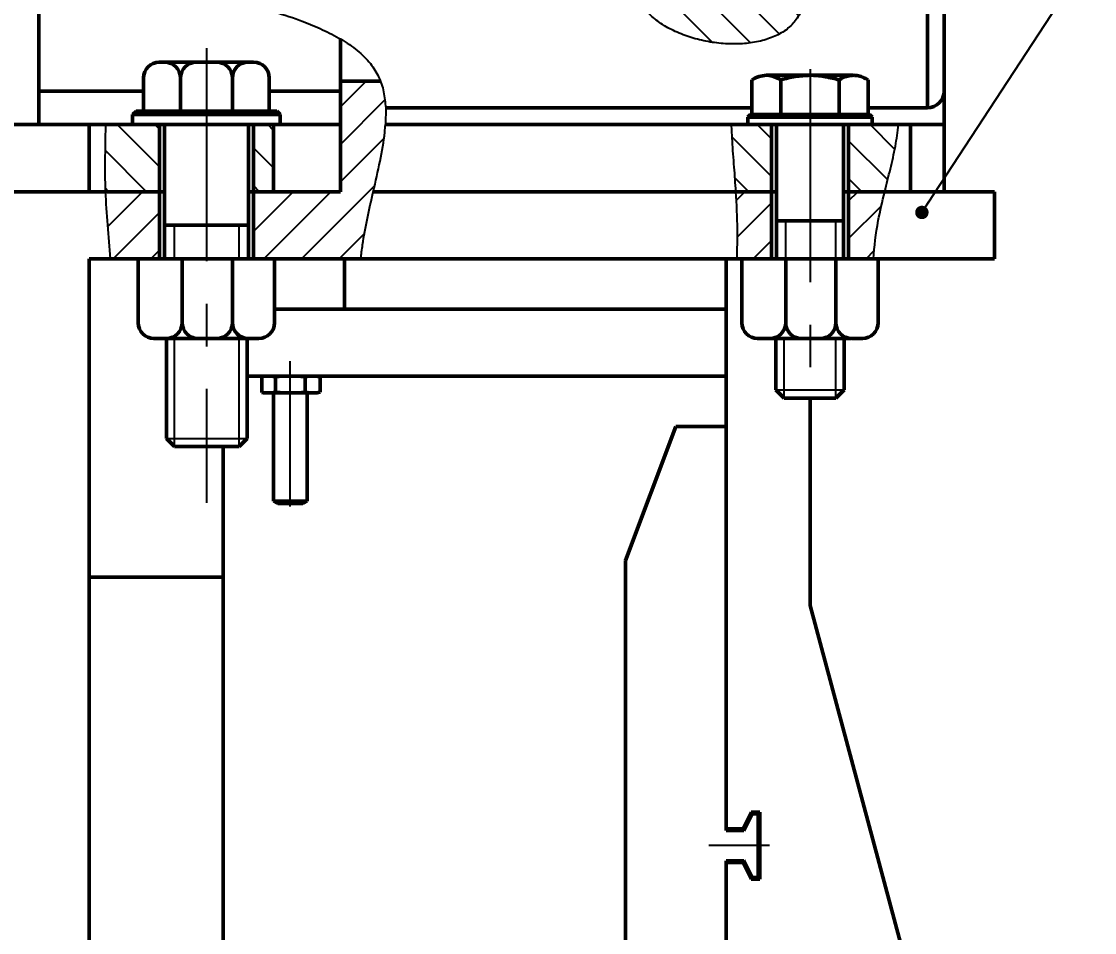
# Model space of a CAD drawing. Header units: millimetres. Extents: x 0 to 1189, y 0 to 841.
# Drawn here: x 845.8 to 909.8, y 604.5 to 658.9 of the extents above; entities that cross this region are included whole.
import ezdxf

# ---------------------------------------------------------------- set-up
doc = ezdxf.new("R2010")
doc.units = ezdxf.units.MM
doc.header["$PDSIZE"] = -1
doc.linetypes.add('CENTERX2', pattern=[20.32, 12.7, -2.54, 2.54, -2.54])
for name, color, linetype in [('中心线', 1, 'CENTERX2'), ('剖面线', 6, 'Continuous'), ('尺寸线', 3, 'Continuous'), ('符号', 4, 'Continuous')]:
    doc.layers.add(name, color=color, linetype=linetype)
doc.layers.add('粗实线', color=255, linetype='Continuous', lineweight=50)
doc.dimstyles.new('SLDDIMSTYLE1', dxfattribs={"dimtxt": 0.18, "dimasz": 0.8, "dimexe": 0, "dimexo": 0.0625, "dimgap": 0, "dimtad": 0, "dimtih": 1, "dimtoh": 1, "dimdec": 0, "dimrnd": 1e-09, "dimzin": 0, "dimdsep": 46, "dimtxsty": 'Standard', "dimblk1": 'DOT', "dimblk2": 'DOT', "dimsah": 1, "dimcen": 0.09, "dimadec": 0, "dimazin": 0, "dimtfac": 0.8, "dimtdec": 0, "dimtofl": 0, "dimtmove": 0, "dimatfit": 3, "dimldrblk": 'DOT', "dimfxl": 0, "dimfrac": 2, "dimtolj": 1, "dimtzin": 0, "dimarcsym": 0})
doc.dimstyles.new('副本 ISO-25', dxfattribs={"dimscale": 2, "dimtxt": 2.5, "dimasz": 2.5, "dimexe": 1, "dimexo": 0, "dimtad": 1, "dimtoh": 1, "dimlfac": 5, "dimdsep": 46, "dimtxsty": 'Standard', "dimcen": 2.5, "dimclrd": 3, "dimclre": 3, "dimadec": 0, "dimazin": 0, "dimtfac": 1, "dimtmove": 0, "dimatfit": 3, "dimfxl": 0, "dimarcsym": 0})

# ---------------------------------------------------------------- blocks, each defined once
blk = doc.blocks.new('_Dot')
at = {"color": 0, "linetype": 'ByBlock', "lineweight": -2}
blk.add_line((-0.5, 0), (-1, 0), dxfattribs=at)
at = {"color": 0, "linetype": 'ByBlock', "const_width": 0.5}
blk.add_lwpolyline([(-0.25, 0, 1), (0.25, 0, 1)], format="xyb", close=True, dxfattribs=at)
blk = doc.blocks.new('*D172')
at = {"layer": 'Defpoints', "color": 0}
for p in [(876.316, 748.831), (957.81, 554.707), (1044.125, 554.707)]:
    blk.add_point(p, dxfattribs=at)
at = {"layer": '尺寸线', "color": 3, "lineweight": -2}
for p, q in [((876.316, 748.831), (1046.125, 748.831)), ((1044.125, 743.831), (1044.125, 559.707)), ((957.81, 554.707), (1046.125, 554.707))]:
    blk.add_line(p, q, dxfattribs=at)
at = {"layer": '尺寸线', "color": 3}
for points in [[(1043.292, 743.831), (1044.959, 743.831), (1044.125, 748.831)], [(1043.292, 559.707), (1044.959, 559.707), (1044.125, 554.707)]]:
    blk.add_solid(points, dxfattribs=at)
at = {"layer": '尺寸线', "color": 0, "insert": (1040.375, 651.769), "char_height": 5, "attachment_point": 5, "rotation": 90}
blk.add_mtext('970', dxfattribs=at)

msp = doc.modelspace()

# ---------------------------------------------------------------- hatches: boundary and pattern name
at = {"layer": '剖面线'}
h = msp.add_hatch(dxfattribs=at)
h.set_pattern_fill('ANSI31', color=256, angle=90, style=0)
edge = h.paths.add_edge_path(flags=0)
edge.add_spline(control_points=[(880.9102, 677.5006), (880.6667, 676.2948), (880.0976, 672.6711), (881.5778, 666.6653), (881.4214, 657.661), (893.4977, 656.5794), (892.2627, 667.7122), (892.7627, 673.6897), (893.2769, 677.5006)], knot_values=[0.4254228, 0.4254228, 0.4254228, 0.4254228, 0.4573215, 0.5219389, 0.588289, 0.6597306, 0.7192355, 0.8232822, 0.8232822, 0.8232822, 0.8232822], weights=[1, 1, 1, 1, 1, 1, 1, 1, 1], degree=3, periodic=0)
edge.add_spline(control_points=[(893.2769, 677.5006), (892.7627, 673.6897), (892.2627, 667.7122), (893.4977, 656.5794), (881.4214, 657.661), (881.5778, 666.6653), (880.0976, 672.6711), (880.6667, 676.2948), (880.9102, 677.5006)], knot_values=[0.1767178, 0.1767178, 0.1767178, 0.1767178, 0.2807645, 0.3402694, 0.411711, 0.4780611, 0.5426785, 0.5745772, 0.5745772, 0.5745772, 0.5745772], weights=[1, 1, 1, 1, 1, 1, 1, 1, 1], degree=3, periodic=0)
h = msp.add_hatch(dxfattribs=at)
h.set_pattern_fill('ANSI31', color=256, scale=0.5, angle=90)
edge = h.paths.add_edge_path()
edge.add_spline(control_points=[(880.9102, 677.5006), (880.8037, 676.9399), (880.5924, 675.8277), (880.4228, 674.1444), (880.4566, 672.4617), (880.6429, 670.7785), (880.8869, 669.1673), (881.1212, 667.6103), (881.2957, 666.1027), (881.4115, 664.5715), (881.5736, 663.0584), (881.8352, 661.7791), (882.2053, 660.7606), (882.6287, 659.9832), (883.195, 659.2877), (883.9198, 658.7048), (884.7731, 658.2363), (885.7205, 657.8783), (886.7263, 657.635), (887.7542, 657.5106), (888.7676, 657.5097), (889.7307, 657.6369), (890.608, 657.8991), (891.3679, 658.3042), (891.9653, 658.8764), (892.3959, 659.6333), (892.6633, 660.5526), (892.7887, 661.6118), (892.8093, 662.8525), (892.7426, 664.2403), (892.6518, 665.736), (892.5948, 667.5292), (892.5967, 669.5846), (892.6942, 671.8919), (892.8722, 674.1251), (893.0774, 675.9863), (893.2249, 677.1056), (893.2769, 677.5006)], knot_values=[0, 0, 0, 0, 0.0364042, 0.0722115, 0.1077075, 0.1435553, 0.1801904, 0.2116729, 0.2440068, 0.2769898, 0.3096359, 0.3410732, 0.3600031, 0.3785812, 0.3972861, 0.4168377, 0.4375356, 0.4591477, 0.4812668, 0.5034045, 0.5250554, 0.5457572, 0.5651686, 0.583192, 0.6001822, 0.6171905, 0.6381419, 0.6608319, 0.6850653, 0.7172326, 0.7494552, 0.7806683, 0.8316821, 0.880553, 0.9279682, 0.9745833, 1, 1, 1, 1], degree=3, periodic=0)
edge.add_line((893.2769, 677.5006), (891.3564, 677.5006))
edge.add_line((891.3564, 677.5006), (890.7614, 677.5006))
edge.add_line((890.7614, 677.5006), (890.7564, 677.4956))
edge.add_line((890.7564, 677.4956), (890.7564, 672.0666))
edge.add_line((890.7564, 672.0666), (890.1964, 671.5066))
edge.add_line((890.1964, 671.5066), (890.1964, 667.3744))
edge.add_line((890.1964, 667.3744), (887.7564, 665.9083))
edge.add_line((887.7564, 665.9083), (885.3164, 667.3744))
edge.add_line((885.3164, 667.3744), (885.3164, 671.5066))
edge.add_line((885.3164, 671.5066), (884.7564, 672.0666))
edge.add_line((884.7564, 672.0666), (884.7564, 677.4956))
edge.add_line((884.7564, 677.4956), (884.7514, 677.5006))
edge.add_line((884.7514, 677.5006), (880.9102, 677.5006))
h = msp.add_hatch(dxfattribs=at)
h.set_pattern_fill('ANSI31', color=256, angle=90, style=0)
edge = h.paths.add_edge_path(flags=0)
edge.add_spline(control_points=[(866.7631, 648.7066), (867.0858, 650.1071), (867.4023, 651.4647), (867.4882, 652.7066)], knot_values=[0.4554944, 0.4554944, 0.4554944, 0.4554944, 0.5059265, 0.5059265, 0.5059265, 0.5059265], weights=[1, 1, 1, 1], degree=3, periodic=0)
edge.add_spline(control_points=[(867.4882, 652.7066), (867.5112, 653.0395), (867.5184, 653.3734), (867.5018, 653.7066)], knot_values=[0, 0, 0, 0, 0.0070615, 0.0070615, 0.0070615, 0.0070615], weights=[1, 1, 1, 1], degree=3, periodic=0)
edge.add_spline(control_points=[(867.5018, 653.7066), (867.4559, 654.6236), (866.7793, 657.1321), (861.6852, 659.3788), (857.7793, 660.1803), (854.7465, 660.544), (853.8104, 660.5298)], knot_values=[0.5198415, 0.5198415, 0.5198415, 0.5198415, 0.5592851, 0.6384909, 0.7047097, 0.7386614, 0.7386614, 0.7386614, 0.7386614], weights=[1, 1, 1, 1, 1, 1, 1], degree=3, periodic=0)
edge.add_spline(control_points=[(853.8104, 660.5298), (853.6988, 660.5281), (853.5857, 660.5243), (853.4805, 660.5187), (853.3753, 660.5131), (853.275, 660.5055), (853.1879, 660.4973), (853.1004, 660.4891), (853.0238, 660.48), (852.9642, 660.4722), (852.9044, 660.4644), (852.8601, 660.4576), (852.8352, 660.4538), (852.8188, 660.4512), (852.8104, 660.4499), (852.8104, 660.4499)], knot_values=[0, 0, 0, 0, 0.0016742, 0.0016742, 0.0016742, 0.0033479, 0.0033479, 0.0033479, 0.0050291, 0.0050291, 0.0050291, 0.0067174, 0.0067174, 0.0067174, 0.0078227, 0.0078227, 0.0078227, 0.0078227], weights=[1, 1, 1, 1, 1, 1, 1, 1, 1, 1, 1, 1, 1, 1, 1, 1], degree=3, periodic=0)
edge.add_spline(control_points=[(852.8104, 660.4499), (852.8104, 660.4499), (852.8295, 660.453), (852.866, 660.4585), (852.9025, 660.4639), (852.9574, 660.4717), (853.0261, 660.48), (853.0955, 660.4883), (853.1808, 660.4973), (853.2752, 660.505), (853.37, 660.5127), (853.4766, 660.5192), (853.5862, 660.5237), (853.6595, 660.5266), (853.7352, 660.5287), (853.8104, 660.5298)], knot_values=[0, 0, 0, 0, 0.0016677, 0.0016677, 0.0016677, 0.0033345, 0.0033345, 0.0033345, 0.0050147, 0.0050147, 0.0050147, 0.0067027, 0.0067027, 0.0067027, 0.0078225, 0.0078225, 0.0078225, 0.0078225], weights=[1, 1, 1, 1, 1, 1, 1, 1, 1, 1, 1, 1, 1, 1, 1, 1], degree=3, periodic=0)
edge.add_spline(control_points=[(853.8104, 660.5298), (854.7465, 660.544), (857.7793, 660.1803), (861.6852, 659.3788), (866.7793, 657.1321), (867.4559, 654.6236), (867.5018, 653.7066)], knot_values=[0.2613386, 0.2613386, 0.2613386, 0.2613386, 0.2952903, 0.3615091, 0.4407149, 0.4801585, 0.4801585, 0.4801585, 0.4801585], weights=[1, 1, 1, 1, 1, 1, 1], degree=3, periodic=0)
edge.add_spline(control_points=[(867.5018, 653.7066), (867.5184, 653.3734), (867.5112, 653.0395), (867.4882, 652.7066)], knot_values=[0.0071788, 0.0071788, 0.0071788, 0.0071788, 0.0142403, 0.0142403, 0.0142403, 0.0142403], weights=[1, 1, 1, 1], degree=3, periodic=0)
edge.add_spline(control_points=[(867.4882, 652.7066), (867.4023, 651.4647), (867.0858, 650.1071), (866.7631, 648.7066)], knot_values=[0.4940735, 0.4940735, 0.4940735, 0.4940735, 0.5445056, 0.5445056, 0.5445056, 0.5445056], weights=[1, 1, 1, 1], degree=3, periodic=0)
h = msp.add_hatch(dxfattribs=at)
h.set_pattern_fill('ANSI31', color=256, angle=3e-322, style=0)
edge = h.paths.add_edge_path(flags=0)
edge.add_spline(control_points=[(867.189, 655.2962), (868.1699, 652.7329), (866.5249, 648.8176), (866.0506, 644.9836), (866.0211, 644.7066)], knot_values=[0.4558992, 0.4558992, 0.4558992, 0.4558992, 0.58202, 0.591875, 0.591875, 0.591875, 0.591875], weights=[1, 1, 1, 1, 1], degree=3, periodic=0)
edge.add_spline(control_points=[(866.0211, 644.7066), (866.0506, 644.9836), (866.5778, 649.2458), (869.0073, 654.615), (865.5909, 657.3478), (864.8104, 657.8089)], knot_values=[0.408125, 0.408125, 0.408125, 0.408125, 0.41798, 0.5592851, 0.5941646, 0.5941646, 0.5941646, 0.5941646], weights=[1, 1, 1, 1, 1, 1], degree=3, periodic=0)
edge.add_spline(control_points=[(864.8104, 657.8089), (865.5909, 657.3478), (866.5617, 656.5713), (867.0709, 655.6048), (867.189, 655.2962)], knot_values=[0.4058354, 0.4058354, 0.4058354, 0.4058354, 0.4407149, 0.4558992, 0.4558992, 0.4558992, 0.4558992], weights=[1, 1, 1, 1, 1], degree=3, periodic=0)
h = msp.add_hatch(dxfattribs=at)
h.set_pattern_fill('ANSI31', color=256, scale=0.5, angle=3e-322, style=0)
edge = h.paths.add_edge_path()
edge.add_line((867.189, 655.2962), (864.8104, 655.2962))
edge.add_line((864.8104, 655.2962), (864.8104, 648.7066))
edge.add_line((864.8104, 648.7066), (859.6104, 648.7066))
edge.add_line((859.6104, 648.7066), (859.6104, 644.7066))
edge.add_line((859.6104, 644.7066), (866.0211, 644.7066))
edge.add_spline(control_points=[(866.0211, 644.7066), (866.0506, 644.9836), (866.5249, 648.8176), (868.1699, 652.7329), (867.189, 655.2962)], knot_values=[0.408125, 0.408125, 0.408125, 0.408125, 0.41798, 0.5441008, 0.5441008, 0.5441008, 0.5441008], weights=[1, 1, 1, 1, 1], degree=3, periodic=0)
h = msp.add_hatch(dxfattribs=at)
h.set_pattern_fill('ANSI31', color=256, style=0)
h.paths.add_polyline_path([(854.3104, 652.7066), (854.3104, 653.5066), (852.6104, 653.5066), (852.4104, 653.3066), (852.4104, 652.7066)], flags=0)
h = msp.add_hatch(dxfattribs=at)
h.set_pattern_fill('ANSI31', color=256, style=0)
h.paths.add_polyline_path([(890.7104, 652.7066), (890.7104, 653.3066), (889.2604, 653.3066), (889.1104, 653.1566), (889.1104, 652.7066)], flags=0)
h = msp.add_hatch(dxfattribs=at)
h.set_pattern_fill('ANSI31', color=256, scale=0.5, angle=90, style=0)
edge = h.paths.add_edge_path()
edge.add_line((850.7803, 648.7066), (854.0104, 648.7066))
edge.add_line((854.0104, 648.7066), (854.0104, 652.7066))
edge.add_line((854.0104, 652.7066), (850.7866, 652.7066))
edge.add_spline(control_points=[(850.7866, 652.7066), (850.7851, 651.8298), (850.7301, 650.5324), (850.7605, 649.1969), (850.7803, 648.7066)], knot_values=[0.8703909, 0.8703909, 0.8703909, 0.8703909, 0.9050001, 0.924824, 0.924824, 0.924824, 0.924824], weights=[1, 1, 1, 1, 1], degree=3, periodic=0)
h = msp.add_hatch(dxfattribs=at)
h.set_pattern_fill('ANSI31', color=256, angle=90, style=0)
edge = h.paths.add_edge_path(flags=0)
edge.add_spline(control_points=[(850.7803, 648.7066), (850.7605, 649.1969), (850.7301, 650.5324), (850.7851, 651.8298), (850.7866, 652.7066)], knot_values=[0.075176, 0.075176, 0.075176, 0.075176, 0.0949999, 0.1296091, 0.1296091, 0.1296091, 0.1296091], weights=[1, 1, 1, 1, 1], degree=3, periodic=0)
edge.add_spline(control_points=[(850.7866, 652.7066), (850.7851, 651.8298), (850.7301, 650.5324), (850.7605, 649.1969), (850.7803, 648.7066)], knot_values=[0.8703909, 0.8703909, 0.8703909, 0.8703909, 0.9050001, 0.924824, 0.924824, 0.924824, 0.924824], weights=[1, 1, 1, 1, 1], degree=3, periodic=0)
h = msp.add_hatch(dxfattribs=at)
h.set_pattern_fill('ANSI31', color=256, scale=0.5, angle=90, style=0)
h.paths.add_polyline_path([(859.6104, 648.7066), (860.8104, 648.7066), (860.8104, 652.7066), (859.6104, 652.7066)])
h = msp.add_hatch(dxfattribs=at)
h.set_pattern_fill('ANSI31', color=256, scale=0.5, angle=90, style=0)
edge = h.paths.add_edge_path()
edge.add_spline(control_points=[(888.1093, 652.7066), (888.1243, 652.2338), (888.2204, 650.7957), (888.3219, 649.5298), (888.3737, 648.7066)], knot_values=[0.3907976, 0.3907976, 0.3907976, 0.3907976, 0.4133912, 0.4592219, 0.4592219, 0.4592219, 0.4592219], weights=[1, 1, 1, 1, 1], degree=3, periodic=0)
edge.add_line((888.3737, 648.7066), (890.5104, 648.7066))
edge.add_line((890.5104, 648.7066), (890.5104, 652.7066))
edge.add_line((890.5104, 652.7066), (888.1093, 652.7066))
h = msp.add_hatch(dxfattribs=at)
h.set_pattern_fill('ANSI31', color=256, angle=90, style=0)
edge = h.paths.add_edge_path(flags=0)
edge.add_spline(control_points=[(888.1093, 652.7066), (888.1243, 652.2338), (888.2204, 650.7957), (888.3219, 649.5298), (888.3737, 648.7066)], knot_values=[0.3907976, 0.3907976, 0.3907976, 0.3907976, 0.4133912, 0.4592219, 0.4592219, 0.4592219, 0.4592219], weights=[1, 1, 1, 1, 1], degree=3, periodic=0)
edge.add_spline(control_points=[(888.3737, 648.7066), (888.3219, 649.5298), (888.2204, 650.7957), (888.1243, 652.2338), (888.1093, 652.7066)], knot_values=[0.5407781, 0.5407781, 0.5407781, 0.5407781, 0.5866088, 0.6092024, 0.6092024, 0.6092024, 0.6092024], weights=[1, 1, 1, 1, 1], degree=3, periodic=0)
h = msp.add_hatch(dxfattribs=at)
h.set_pattern_fill('ANSI31', color=256, scale=0.5, angle=90, style=0)
edge = h.paths.add_edge_path()
edge.add_spline(control_points=[(897.2692, 648.7066), (897.6012, 650.0559), (897.9748, 651.457), (898.0972, 652.7066)], knot_values=[0.0287443, 0.0287443, 0.0287443, 0.0287443, 0.0944884, 0.0944884, 0.0944884, 0.0944884], weights=[1, 1, 1, 1], degree=3, periodic=0)
edge.add_line((898.0972, 652.7066), (895.1104, 652.7066))
edge.add_line((895.1104, 652.7066), (895.1104, 648.7066))
edge.add_line((895.1104, 648.7066), (897.2692, 648.7066))
h = msp.add_hatch(dxfattribs=at)
h.set_pattern_fill('ANSI31', color=256, angle=90, style=0)
edge = h.paths.add_edge_path(flags=0)
edge.add_spline(control_points=[(898.0972, 652.7066), (897.9748, 651.457), (897.6012, 650.0559), (897.2692, 648.7066)], knot_values=[0.9055116, 0.9055116, 0.9055116, 0.9055116, 0.9712557, 0.9712557, 0.9712557, 0.9712557], weights=[1, 1, 1, 1], degree=3, periodic=0)
edge.add_spline(control_points=[(897.2692, 648.7066), (897.6012, 650.0559), (897.9748, 651.457), (898.0972, 652.7066)], knot_values=[0.0287443, 0.0287443, 0.0287443, 0.0287443, 0.0944884, 0.0944884, 0.0944884, 0.0944884], weights=[1, 1, 1, 1], degree=3, periodic=0)
h = msp.add_hatch(dxfattribs=at)
h.set_pattern_fill('ANSI31', color=256, angle=3e-322, style=0)
edge = h.paths.add_edge_path(flags=0)
edge.add_spline(control_points=[(850.7803, 648.7066), (850.8332, 647.3941), (850.9485, 646.0535), (851.0761, 644.7066)], knot_values=[0.924824, 0.924824, 0.924824, 0.924824, 0.9778885, 0.9778885, 0.9778885, 0.9778885], weights=[1, 1, 1, 1], degree=3, periodic=0)
edge.add_spline(control_points=[(851.0761, 644.7066), (850.9485, 646.0535), (850.8332, 647.3941), (850.7803, 648.7066)], knot_values=[0.0221115, 0.0221115, 0.0221115, 0.0221115, 0.075176, 0.075176, 0.075176, 0.075176], weights=[1, 1, 1, 1], degree=3, periodic=0)
h = msp.add_hatch(dxfattribs=at)
h.set_pattern_fill('ANSI31', color=256, scale=0.5, angle=3e-322, style=0)
edge = h.paths.add_edge_path()
edge.add_spline(control_points=[(850.7803, 648.7066), (850.8332, 647.3941), (850.9485, 646.0535), (851.0761, 644.7066)], knot_values=[0.924824, 0.924824, 0.924824, 0.924824, 0.9778885, 0.9778885, 0.9778885, 0.9778885], weights=[1, 1, 1, 1], degree=3, periodic=0)
edge.add_line((851.0761, 644.7066), (854.0104, 644.7066))
edge.add_line((854.0104, 644.7066), (854.0104, 648.7066))
edge.add_line((854.0104, 648.7066), (850.7803, 648.7066))
h = msp.add_hatch(dxfattribs=at)
h.set_pattern_fill('ANSI31', color=256, style=0)
edge = h.paths.add_edge_path(flags=0)
edge.add_spline(control_points=[(851.0761, 644.7066), (850.9485, 646.0535), (850.8332, 647.3941), (850.7803, 648.7066)], knot_values=[0.0221115, 0.0221115, 0.0221115, 0.0221115, 0.075176, 0.075176, 0.075176, 0.075176], weights=[1, 1, 1, 1], degree=3, periodic=0)
edge.add_spline(control_points=[(850.7803, 648.7066), (850.8332, 647.3941), (850.9485, 646.0535), (851.0761, 644.7066)], knot_values=[0.924824, 0.924824, 0.924824, 0.924824, 0.9778885, 0.9778885, 0.9778885, 0.9778885], weights=[1, 1, 1, 1], degree=3, periodic=0)
h = msp.add_hatch(dxfattribs=at)
h.set_pattern_fill('ANSI31', color=256, style=0)
edge = h.paths.add_edge_path(flags=0)
edge.add_spline(control_points=[(866.0211, 644.7066), (866.0506, 644.9836), (866.2159, 646.3193), (866.5231, 647.6648), (866.7631, 648.7066)], knot_values=[0.408125, 0.408125, 0.408125, 0.408125, 0.41798, 0.4554944, 0.4554944, 0.4554944, 0.4554944], weights=[1, 1, 1, 1, 1], degree=3, periodic=0)
edge.add_spline(control_points=[(866.7631, 648.7066), (866.5231, 647.6648), (866.2159, 646.3193), (866.0506, 644.9836), (866.0211, 644.7066)], knot_values=[0.5445056, 0.5445056, 0.5445056, 0.5445056, 0.58202, 0.591875, 0.591875, 0.591875, 0.591875], weights=[1, 1, 1, 1, 1], degree=3, periodic=0)
h = msp.add_hatch(dxfattribs=at)
h.set_pattern_fill('ANSI31', color=256, scale=0.5, style=0)
edge = h.paths.add_edge_path()
edge.add_spline(control_points=[(888.3737, 648.7066), (888.4219, 647.9427), (888.4816, 646.6479), (888.4542, 645.2901), (888.4467, 644.7066)], knot_values=[0.4592219, 0.4592219, 0.4592219, 0.4592219, 0.5017492, 0.5333647, 0.5333647, 0.5333647, 0.5333647], weights=[1, 1, 1, 1, 1], degree=3, periodic=0)
edge.add_line((888.4467, 644.7066), (890.5104, 644.7066))
edge.add_line((890.5104, 644.7066), (890.5104, 648.7066))
edge.add_line((890.5104, 648.7066), (888.3737, 648.7066))
h = msp.add_hatch(dxfattribs=at)
h.set_pattern_fill('ANSI31', color=256, style=0)
edge = h.paths.add_edge_path(flags=0)
edge.add_spline(control_points=[(888.3737, 648.7066), (888.4219, 647.9427), (888.4816, 646.6479), (888.4542, 645.2901), (888.4467, 644.7066)], knot_values=[0.4592219, 0.4592219, 0.4592219, 0.4592219, 0.5017492, 0.5333647, 0.5333647, 0.5333647, 0.5333647], weights=[1, 1, 1, 1, 1], degree=3, periodic=0)
edge.add_spline(control_points=[(888.4467, 644.7066), (888.4542, 645.2901), (888.4816, 646.6479), (888.4219, 647.9427), (888.3737, 648.7066)], knot_values=[0.4666353, 0.4666353, 0.4666353, 0.4666353, 0.4982508, 0.5407781, 0.5407781, 0.5407781, 0.5407781], weights=[1, 1, 1, 1, 1], degree=3, periodic=0)
h = msp.add_hatch(dxfattribs=at)
h.set_pattern_fill('ANSI31', color=256, scale=0.5, style=0)
edge = h.paths.add_edge_path()
edge.add_spline(control_points=[(896.5993, 644.7066), (896.6461, 645.4371), (896.788, 646.6963), (897.124, 648.1166), (897.2692, 648.7066)], knot_values=[0.9583605, 0.9583605, 0.9583605, 0.9583605, 1, 1.0287443, 1.0287443, 1.0287443, 1.0287443], weights=[1, 1, 1, 1, 1], degree=3, periodic=0)
edge.add_line((897.2692, 648.7066), (895.1104, 648.7066))
edge.add_line((895.1104, 648.7066), (895.1104, 644.7066))
edge.add_line((895.1104, 644.7066), (896.5993, 644.7066))
h = msp.add_hatch(dxfattribs=at)
h.set_pattern_fill('ANSI31', color=256, style=0)
edge = h.paths.add_edge_path(flags=0)
edge.add_spline(control_points=[(897.2692, 648.7066), (897.124, 648.1166), (896.788, 646.6963), (896.6461, 645.4371), (896.5993, 644.7066)], knot_values=[0.9712557, 0.9712557, 0.9712557, 0.9712557, 1, 1.0416395, 1.0416395, 1.0416395, 1.0416395], weights=[1, 1, 1, 1, 1], degree=3, periodic=0)
edge.add_spline(control_points=[(896.5993, 644.7066), (896.6461, 645.4371), (896.788, 646.6963), (897.124, 648.1166), (897.2692, 648.7066)], knot_values=[0.9583605, 0.9583605, 0.9583605, 0.9583605, 1, 1.0287443, 1.0287443, 1.0287443, 1.0287443], weights=[1, 1, 1, 1, 1], degree=3, periodic=0)

# ---------------------------------------------------------------- linework, layer by layer
for p, q in [((867.5018, 653.7066), (867.4882, 652.7066)), ((854.9154, 644.7066), (854.9154, 646.7066)), ((858.7554, 644.7066), (858.7554, 646.7066)), ((891.3596, 644.7066), (891.3596, 646.9669)), ((894.3596, 644.7066), (894.3596, 646.9669)), ((854.9154, 633.5066), (854.9154, 639.9566)), ((858.7554, 633.5066), (858.7554, 639.9566)), ((891.2704, 636.3942), (891.2704, 639.9566)), ((894.3504, 636.3942), (894.3481, 639.9566)), ((890.7704, 636.8942), (894.8504, 636.8942)), ((854.4354, 633.9866), (859.2354, 633.9866))]:
    msp.add_line(p, q)
for points, knots in [([(893.2769, 677.5006), (893.2249, 677.1056), (893.0774, 675.9863), (892.8722, 674.1251), (892.6942, 671.8919), (892.5967, 669.5846), (892.5948, 667.5292), (892.6518, 665.736), (892.7426, 664.2403), (892.8093, 662.8525), (892.7887, 661.6118), (892.6633, 660.5526), (892.3959, 659.6333), (891.9653, 658.8764), (891.3679, 658.3042), (890.608, 657.8991), (889.7307, 657.6369), (888.7676, 657.5097), (887.7542, 657.5106), (886.7263, 657.635), (885.7205, 657.8783), (884.7731, 658.2363), (883.9198, 658.7048), (883.195, 659.2877), (882.6287, 659.9832), (882.2053, 660.7606), (881.8352, 661.7791), (881.5736, 663.0584), (881.4115, 664.5715), (881.2957, 666.1027), (881.1212, 667.6103), (880.8869, 669.1673), (880.6429, 670.7785), (880.4566, 672.4617), (880.4228, 674.1444), (880.5924, 675.8277), (880.8037, 676.9399), (880.9102, 677.5006)], [0, 0, 0, 0, 0.02541672, 0.0720318, 0.11944696, 0.16831788, 0.21933172, 0.2505448, 0.28276737, 0.3149347, 0.33916807, 0.36185808, 0.38280954, 0.39981777, 0.41680804, 0.43483137, 0.45424276, 0.47494455, 0.49659545, 0.51873318, 0.54085232, 0.56246442, 0.5831623, 0.6027139, 0.62141879, 0.63999689, 0.65892682, 0.69036413, 0.72301019, 0.75599317, 0.78832707, 0.81980964, 0.85644466, 0.89229248, 0.92778854, 0.96359576, 1, 1, 1, 1]), ([(853.8104, 660.5298), (854.0914, 660.527), (854.6605, 660.5213), (855.8785, 660.4096), (857.3948, 660.1965), (859.1823, 659.8757), (860.8955, 659.4387), (862.4121, 658.9354), (863.7416, 658.3863), (864.8334, 657.8233), (865.8076, 657.164), (866.5889, 656.4151), (867.1152, 655.5658), (867.4157, 654.6591), (867.4727, 654.028), (867.5018, 653.7066)], [0, 0, 0, 0, 0.0508228, 0.1029359, 0.2211467, 0.3278444, 0.4313598, 0.5407929, 0.6166723, 0.6914491, 0.7626676, 0.8289444, 0.8856016, 0.9417493, 1, 1, 1, 1]), ([(850.7866, 652.7066), (850.7851, 651.8298), (850.7301, 650.5324), (850.7605, 649.1969), (850.7803, 648.7066)], [0.870390949, 0.870390949, 0.870390949, 0.870390949, 0.905000126, 0.924823995, 0.924823995, 0.924823995, 0.924823995]), ([(866.7631, 648.7066), (866.9029, 649.3128), (867.1741, 650.4898), (867.4155, 651.8274), (867.476, 652.559), (867.4882, 652.7066)], [0, 0, 0, 0, 0.4588402, 0.890815, 1, 1, 1, 1]), ([(888.1093, 652.7066), (888.1242, 652.3844), (888.1635, 651.5375), (888.2719, 650.2054), (888.3406, 649.194), (888.3737, 648.7066)], [0, 0, 0, 0, 0.2413527, 0.6343859, 1, 1, 1, 1]), ([(897.2692, 648.7066), (897.3817, 649.1593), (897.6053, 650.0586), (897.9191, 651.386), (898.0389, 652.2745), (898.0972, 652.7066)], [0, 0, 0, 0, 0.3424161, 0.6802123, 1, 1, 1, 1]), ([(866.0211, 644.7066), (866.0506, 644.9836), (866.2159, 646.3193), (866.5231, 647.6648), (866.7631, 648.7066)], [0.408124954, 0.408124954, 0.408124954, 0.408124954, 0.417980016, 0.455494382, 0.455494382, 0.455494382, 0.455494382]), ([(888.3737, 648.7066), (888.4219, 647.9427), (888.4816, 646.6479), (888.4542, 645.2901), (888.4467, 644.7066)], [0.459221853, 0.459221853, 0.459221853, 0.459221853, 0.501749202, 0.533364711, 0.533364711, 0.533364711, 0.533364711]), ([(896.5993, 644.7066), (896.6461, 645.4371), (896.788, 646.6963), (897.124, 648.1166), (897.2692, 648.7066)], [0.958360526, 0.958360526, 0.958360526, 0.958360526, 1, 1.028744328, 1.028744328, 1.028744328, 1.028744328])]:
    msp.add_open_spline(points, degree=3, knots=knots)
msp.add_open_spline([(850.7803, 648.7066), (850.8332, 647.3941), (850.9485, 646.0535), (851.0761, 644.7066)], degree=3)
at = {"layer": '中心线'}
for p, q in [((856.8104, 657.2602), (856.8104, 630.1563)), ((892.8104, 656.0111), (892.8104, 635.505)), ((861.8104, 629.9272), (861.8104, 638.5982)), ((890.3866, 609.7066), (886.7764, 609.7066))]:
    msp.add_line(p, q, dxfattribs=at)
at = {"layer": '粗实线'}
for p, q in [((899.8104, 653.7066), (899.8104, 698.7066)), ((900.8104, 698.7066), (900.8104, 654.7066)), ((846.8104, 671.9066), (846.8104, 652.7066)), ((864.8104, 655.2962), (864.8104, 657.807)), ((853.9979, 656.4316), (857.4204, 656.4316)), ((859.6229, 656.4316), (857.4204, 656.4316)), ((853.0604, 653.5066), (853.0604, 655.4941)), ((855.2629, 655.4941), (855.2629, 653.5066)), ((855.2629, 655.4941), (855.2629, 653.5066)), ((858.3579, 655.4941), (858.3579, 653.5066)), ((858.3579, 655.4941), (858.3579, 653.5066)), ((858.3579, 655.4941), (858.3579, 653.5066)), ((860.5604, 653.5066), (860.5604, 655.4941)), ((892.8104, 655.6466), (890.2123, 655.6466)), ((895.4085, 655.6466), (892.8104, 655.6466)), ((867.189, 655.2962), (864.8104, 655.2962)), ((864.8104, 648.7066), (864.8104, 655.2962)), ((889.3463, 653.3066), (889.3463, 655.3786)), ((891.0784, 653.3066), (891.0784, 655.3786)), ((894.5425, 653.3066), (894.5425, 655.3786)), ((896.2745, 653.3066), (896.2745, 655.3786)), ((846.8104, 654.7066), (853.0604, 654.7066)), ((860.5604, 654.7066), (864.8104, 654.7066)), ((900.8104, 654.7066), (900.8104, 652.7066)), ((852.4104, 653.3066), (852.6104, 653.5066)), ((852.6104, 653.5066), (853.2104, 653.5066)), ((859.8104, 653.5066), (853.2104, 653.5066)), ((853.8104, 653.5066), (854.1682, 653.5066)), ((853.8104, 653.5066), (854.1682, 653.5066)), ((853.8104, 653.5066), (860.4104, 653.5066)), ((855.3104, 653.5066), (854.1682, 653.5066)), ((855.3104, 653.5066), (854.1682, 653.5066)), ((856.4526, 653.5066), (855.3104, 653.5066)), ((856.4526, 653.5066), (855.3104, 653.5066)), ((861.0104, 653.5066), (860.4104, 653.5066)), ((861.2104, 653.3066), (861.0104, 653.5066)), ((867.5018, 653.7066), (889.3463, 653.7066)), ((896.2745, 653.7066), (899.8104, 653.7066)), ((852.4104, 652.7066), (852.4104, 653.3066)), ((852.4104, 653.3066), (861.2104, 653.3066)), ((861.2104, 652.7066), (861.2104, 653.3066)), ((889.2604, 653.3066), (889.1104, 653.1566)), ((889.1104, 653.1566), (889.1104, 652.7066)), ((889.1104, 653.1566), (896.5104, 653.1566)), ((889.8104, 653.3066), (889.2604, 653.3066)), ((889.5333, 653.3066), (889.5529, 653.3066)), ((890.2123, 653.3066), (889.5529, 653.3066)), ((895.8104, 653.3066), (889.8104, 653.3066)), ((890.8718, 653.3066), (890.2123, 653.3066)), ((890.8718, 653.3066), (891.4915, 653.3066)), ((892.8104, 653.3066), (891.4915, 653.3066)), ((894.1293, 653.3066), (894.749, 653.3066)), ((896.0679, 653.3066), (894.749, 653.3066)), ((896.3604, 653.3066), (895.8104, 653.3066)), ((896.0679, 653.3066), (896.0875, 653.3066)), ((896.5104, 653.1566), (896.3604, 653.3066)), ((896.5104, 652.7066), (896.5104, 653.1566)), ((843.8104, 652.7066), (849.8104, 652.7066)), ((849.8104, 652.7066), (849.8104, 648.7066)), ((850.7866, 652.7066), (849.8104, 652.7066)), ((854.3104, 652.7066), (850.7866, 652.7066)), ((852.4104, 652.7066), (854.3104, 652.7066)), ((852.4104, 652.7066), (861.2104, 652.7066)), ((854.0104, 648.7066), (854.0104, 652.7066)), ((854.3104, 648.7066), (854.3104, 652.7066)), ((854.3104, 652.7066), (859.3104, 652.7066)), ((859.3104, 652.7066), (861.2104, 652.7066)), ((859.3104, 652.7066), (859.3104, 648.7066)), ((860.8104, 652.7066), (859.3104, 652.7066)), ((859.6104, 652.7066), (859.6104, 648.7066)), ((860.8104, 652.7066), (860.8104, 648.7066)), ((861.2104, 652.7066), (864.8104, 652.7066)), ((864.8104, 652.7066), (861.2104, 652.7066)), ((888.1093, 652.7066), (867.4882, 652.7066)), ((888.1093, 652.7066), (890.8104, 652.7066)), ((889.1104, 652.7066), (890.7104, 652.7066)), ((890.5104, 648.7066), (890.5104, 652.7066)), ((890.8104, 648.7066), (890.8104, 652.7066)), ((890.8104, 652.7066), (894.8104, 652.7066)), ((894.8104, 652.7066), (894.8104, 648.7066)), ((894.8104, 652.7066), (898.0972, 652.7066)), ((894.9104, 652.7066), (896.5104, 652.7066)), ((895.1104, 652.7066), (895.1104, 648.7066)), ((898.8104, 652.7066), (898.0972, 652.7066)), ((898.8104, 648.7066), (898.8104, 652.7066)), ((898.8104, 652.7066), (900.8104, 652.7066)), ((900.8104, 652.7066), (900.8104, 648.7066)), ((842.1877, 648.7066), (850.7803, 648.7066)), ((850.7803, 648.7066), (854.3104, 648.7066)), ((850.7803, 648.7066), (854.3104, 648.7066)), ((854.0104, 644.7066), (854.0104, 648.7066)), ((854.3104, 644.7066), (854.3104, 648.7066)), ((859.3104, 648.7066), (860.8104, 648.7066)), ((859.3104, 648.7066), (859.3104, 644.7066)), ((859.3104, 648.7066), (864.8104, 648.7066)), ((859.6104, 648.7066), (859.6104, 644.7066)), ((866.7631, 648.7066), (888.3737, 648.7066)), ((888.3737, 648.7066), (890.8104, 648.7066)), ((888.3737, 648.7066), (890.8104, 648.7066)), ((890.5104, 644.7066), (890.5104, 648.7066)), ((890.8104, 644.7066), (890.8104, 648.7066)), ((894.8104, 648.7066), (897.2692, 648.7066)), ((894.8104, 648.7066), (894.8104, 644.7066)), ((894.8104, 648.7066), (897.2692, 648.7066)), ((895.1104, 648.7066), (895.1104, 644.7066)), ((897.2692, 648.7066), (903.8104, 648.7066)), ((903.8104, 644.7066), (903.8104, 648.7066)), ((854.3104, 646.7066), (859.3104, 646.7066)), ((890.8104, 646.9669), (894.8104, 646.9669)), ((849.8104, 644.7066), (849.8104, 584.7066)), ((849.8104, 644.7066), (851.0761, 644.7066)), ((851.0761, 644.7066), (854.3104, 644.7066)), ((852.7453, 640.8941), (852.7453, 644.7066)), ((852.7453, 644.7066), (860.8755, 644.7066)), ((854.3104, 644.7066), (859.3104, 644.7066)), ((855.3596, 640.8941), (855.3596, 644.7066)), ((855.3596, 644.7066), (855.3596, 640.8941)), ((858.3596, 644.7066), (858.3596, 640.8941)), ((858.3596, 640.8941), (858.3596, 644.7066)), ((858.3596, 644.7066), (858.3596, 640.8941)), ((859.3104, 644.7066), (866.0211, 644.7066)), ((860.8755, 644.7066), (860.8755, 640.8941)), ((865.0468, 641.7066), (865.0468, 644.7066)), ((866.0211, 644.7066), (888.4467, 644.7066)), ((887.8104, 641.7066), (887.8104, 644.7066)), ((888.4467, 644.7066), (894.8104, 644.7066)), ((888.7453, 640.8941), (888.7453, 644.7066)), ((888.7453, 644.7066), (896.8755, 644.7066)), ((889.9538, 644.7057), (889.9569, 644.7066)), ((890.7704, 644.7066), (889.9569, 644.7066)), ((890.3104, 644.7066), (895.3104, 644.7066)), ((891.3596, 640.8941), (891.3596, 644.7066)), ((891.3596, 644.7066), (891.3596, 640.8941)), ((894.3596, 644.7066), (894.3596, 640.8941)), ((894.3596, 640.8941), (894.3596, 644.7066)), ((894.3596, 644.7066), (894.3596, 640.8941)), ((894.8104, 644.7066), (896.5993, 644.7066)), ((895.664, 644.7066), (894.8504, 644.7066)), ((895.664, 644.7066), (895.667, 644.7057)), ((896.5993, 644.7066), (903.8104, 644.7066)), ((896.8755, 644.7066), (896.8755, 640.8941)), ((860.8755, 641.7066), (865.0468, 641.7066)), ((860.8755, 641.7066), (865.0468, 641.7066)), ((865.0468, 641.7066), (887.8104, 641.7066)), ((887.8104, 641.7066), (887.8104, 637.7066)), ((854.4221, 639.9566), (853.6828, 639.9566)), ((854.4221, 639.9566), (857.4221, 639.9566)), ((854.4354, 639.9566), (854.4354, 633.9866)), ((857.4221, 639.9566), (859.2742, 639.9566)), ((859.2354, 633.9866), (859.2354, 639.9606)), ((859.938, 639.9566), (859.2971, 639.9566)), ((890.4221, 639.9566), (889.6828, 639.9566)), ((890.4221, 639.9566), (893.4221, 639.9566)), ((890.7704, 640.0237), (890.7704, 636.8942)), ((893.4221, 639.9566), (895.2742, 639.9566)), ((894.8504, 636.8942), (894.8504, 639.9566)), ((895.2971, 639.9566), (895.938, 639.9566)), ((887.8104, 637.7066), (859.2354, 637.7066)), ((860.2104, 637.7066), (860.1141, 637.6807)), ((860.1141, 637.676), (860.2603, 637.7066)), ((860.1141, 637.7066), (860.1141, 636.7363)), ((860.928, 637.6591), (861.3786, 637.7066)), ((860.928, 636.754), (860.928, 637.6591)), ((862.705, 637.6591), (862.9287, 637.7066)), ((862.705, 636.754), (862.705, 637.6591)), ((863.5874, 637.6591), (863.4104, 637.7066)), ((863.5874, 636.754), (863.5874, 637.6591)), ((887.8104, 634.7066), (887.8104, 637.7066)), ((890.7704, 636.8942), (891.2704, 636.3942)), ((894.3504, 636.3942), (894.8504, 636.8942)), ((860.1141, 636.7324), (860.2104, 636.7066)), ((860.2104, 636.7066), (860.2603, 636.7066)), ((860.7011, 636.7066), (860.2603, 636.7066)), ((860.928, 636.754), (860.7011, 636.7066)), ((861.3786, 636.7066), (860.7011, 636.7066)), ((860.8104, 636.7066), (860.8104, 630.2566)), ((862.2543, 636.7066), (861.3786, 636.7066)), ((862.705, 636.754), (862.2543, 636.7066)), ((862.2543, 636.7066), (862.9287, 636.7066)), ((862.8104, 630.2566), (862.8104, 636.7066)), ((863.3636, 636.7066), (862.9287, 636.7066)), ((863.5874, 636.754), (863.3636, 636.7066)), ((863.3636, 636.7066), (863.4104, 636.7066)), ((863.4104, 636.7066), (863.5874, 636.754)), ((891.2704, 636.3942), (894.3504, 636.3942)), ((892.8104, 636.3942), (892.8104, 624.0271)), ((881.8104, 626.7066), (884.8104, 634.7066)), ((884.8104, 634.7066), (887.8104, 634.7066)), ((887.8104, 634.7066), (887.8104, 610.7066)), ((854.4354, 633.9866), (854.9154, 633.5066)), ((858.7554, 633.5066), (859.2354, 633.9866)), ((858.7554, 633.5066), (854.9154, 633.5066)), ((857.8104, 625.7066), (857.8104, 633.5066)), ((860.8104, 630.2566), (861.0702, 630.1066)), ((860.8104, 630.2566), (861.1366, 630.2566)), ((861.0702, 630.1066), (861.3117, 630.1066)), ((861.1366, 630.2566), (862.8104, 630.2566)), ((861.3117, 630.1066), (862.5506, 630.1066)), ((862.5506, 630.1066), (862.8104, 630.2566)), ((881.8104, 584.7066), (881.8104, 626.7066)), ((849.8104, 625.7066), (857.8104, 625.7066)), ((857.8104, 625.7066), (857.8104, 590.7066)), ((892.8104, 624.0271), (899.3104, 599.7687)), ((888.8104, 610.7066), (889.3104, 611.7066)), ((888.8998, 610.6618), (889.3722, 611.6066)), ((889.3104, 611.7066), (889.8104, 611.7066)), ((889.7104, 611.6066), (889.3722, 611.6066)), ((889.7104, 611.6066), (889.7104, 607.8066)), ((889.8104, 611.7066), (889.8104, 607.7066)), ((889.8104, 611.7066), (889.8104, 611.6066)), ((887.8104, 610.7066), (888.8104, 610.7066)), ((887.8104, 610.7066), (887.8104, 610.6066)), ((887.8104, 610.6066), (888.8722, 610.6066)), ((888.8998, 610.6618), (888.8722, 610.6066)), ((888.8722, 608.8066), (887.8104, 608.8066)), ((887.8104, 608.8066), (887.8104, 608.7066)), ((887.8104, 608.7066), (887.8104, 584.7066)), ((888.8104, 608.7066), (887.8104, 608.7066)), ((889.3104, 607.7066), (888.8104, 608.7066)), ((888.8998, 608.7513), (888.8722, 608.8066)), ((889.3722, 607.8066), (888.8998, 608.7513)), ((889.8104, 607.7066), (889.3104, 607.7066)), ((889.7104, 607.8066), (889.3722, 607.8066))]:
    msp.add_line(p, q, dxfattribs=at)
for centre, radius, start, end in [((853.9979, 655.4941), 0.9375, 90, 180), ((854.3254, 655.4941), 0.9375, 0, 90), ((856.2004, 655.4941), 0.9375, 90, 180), ((857.4204, 655.4941), 0.9375, 0, 90), ((859.2954, 655.4941), 0.9375, 90, 180), ((859.6229, 655.4941), 0.9375, 0, 90), ((899.8104, 654.7066), 1, 270, 0), ((853.6828, 640.8941), 0.9375, 180, 270), ((854.4221, 640.8941), 0.9375, 270, 0), ((856.2971, 640.8941), 0.9375, 180, 270), ((857.4221, 640.8941), 0.9375, 270, 0), ((859.2971, 640.8941), 0.9375, 180, 270), ((859.938, 640.8941), 0.9375, 270, 360), ((889.6828, 640.8941), 0.9375, 180, 270), ((890.4221, 640.8941), 0.9375, 270, 0), ((892.2971, 640.8941), 0.9375, 180, 270), ((893.4221, 640.8941), 0.9375, 270, 0), ((895.2971, 640.8941), 0.9375, 180, 270), ((895.938, 640.8941), 0.9375, 270, 360)]:
    msp.add_arc(centre, radius, start, end, dxfattribs=at)
for points, knots in [([(889.3463, 655.3786), (889.4869, 655.4535), (889.7708, 655.6047), (890.0643, 655.6325), (890.2123, 655.6466)], [0, 0, 0, 0, 0.495458, 1, 1, 1, 1]), ([(890.2123, 655.6466), (890.2329, 655.6462), (890.3883, 655.6438), (890.6814, 655.5853), (890.9452, 655.4479), (891.0784, 655.3786)], [0, 0, 0, 0, 0.0701037, 0.5307915, 1, 1, 1, 1]), ([(891.0784, 655.3786), (891.3596, 655.4535), (891.9274, 655.6047), (892.5143, 655.6325), (892.8104, 655.6466)], [0, 0, 0, 0, 0.495458, 1, 1, 1, 1]), ([(892.8104, 655.6466), (892.8515, 655.6462), (893.1624, 655.6438), (893.7486, 655.5853), (894.2762, 655.4479), (894.5425, 655.3786)], [0, 0, 0, 0, 0.0701037, 0.5307915, 1, 1, 1, 1]), ([(894.5425, 655.3786), (894.6048, 655.4127), (894.7765, 655.5067), (895.0651, 655.6194), (895.2935, 655.6375), (895.4085, 655.6466)], [0, 0, 0, 0, 0.220542, 0.607743, 1, 1, 1, 1]), ([(895.4085, 655.6466), (895.4786, 655.6431), (895.6596, 655.6341), (895.9506, 655.55), (896.1662, 655.4359), (896.2745, 655.3786)], [0, 0, 0, 0, 0.239357, 0.6175786, 1, 1, 1, 1]), ([(860.7011, 637.7066), (860.7141, 637.7046), (860.7899, 637.6931), (860.8654, 637.6745), (860.928, 637.6591)], [0, 0, 0, 0, 0.171295, 1, 1, 1, 1]), ([(862.2543, 637.7066), (862.2921, 637.7036), (862.4428, 637.6919), (862.5927, 637.6731), (862.705, 637.6591)], [0, 0, 0, 0, 0.2513038, 1, 1, 1, 1]), ([(863.3636, 637.7066), (863.3766, 637.7046), (863.4514, 637.693), (863.5259, 637.6745), (863.5874, 637.6591)], [0, 0, 0, 0, 0.17381672, 1, 1, 1, 1]), ([(860.2603, 636.7066), (860.2473, 636.7085), (860.1984, 636.7158), (860.1498, 636.7276), (860.1141, 636.7363)], [0, 0, 0, 0, 0.2658501, 1, 1, 1, 1]), ([(861.3786, 636.7066), (861.3408, 636.7095), (861.1902, 636.7213), (861.0402, 636.74), (860.928, 636.754)], [0, 0, 0, 0, 0.2513038, 1, 1, 1, 1]), ([(862.9287, 636.7066), (862.9157, 636.7086), (862.8409, 636.7201), (862.7665, 636.7387), (862.705, 636.754)], [0, 0, 0, 0, 0.1738167, 1, 1, 1, 1])]:
    msp.add_open_spline(points, degree=3, knots=knots, dxfattribs=at)

# ---------------------------------------------------------------- dimensions: what is measured, and where the dimension line sits
at = {"layer": '尺寸线'}
dim = msp.add_linear_dim(base=(1044.1252, 554.7066), p1=(876.3165, 748.8309), p2=(957.8104, 554.7066), angle=90, text='970', dimstyle='副本 ISO-25', dxfattribs=at)
dim.commit()
dim.dimension.update_dxf_attribs({"geometry": '*D172', "text_midpoint": (1040.3752, 651.7687)})

# ---------------------------------------------------------------- leaders
at = {"layer": '符号'}
msp.add_leader([(899.4833, 647.4679), (998.4127, 798.7483)], dimstyle='SLDDIMSTYLE1', dxfattribs=at)

doc.saveas('drawing.dxf')
